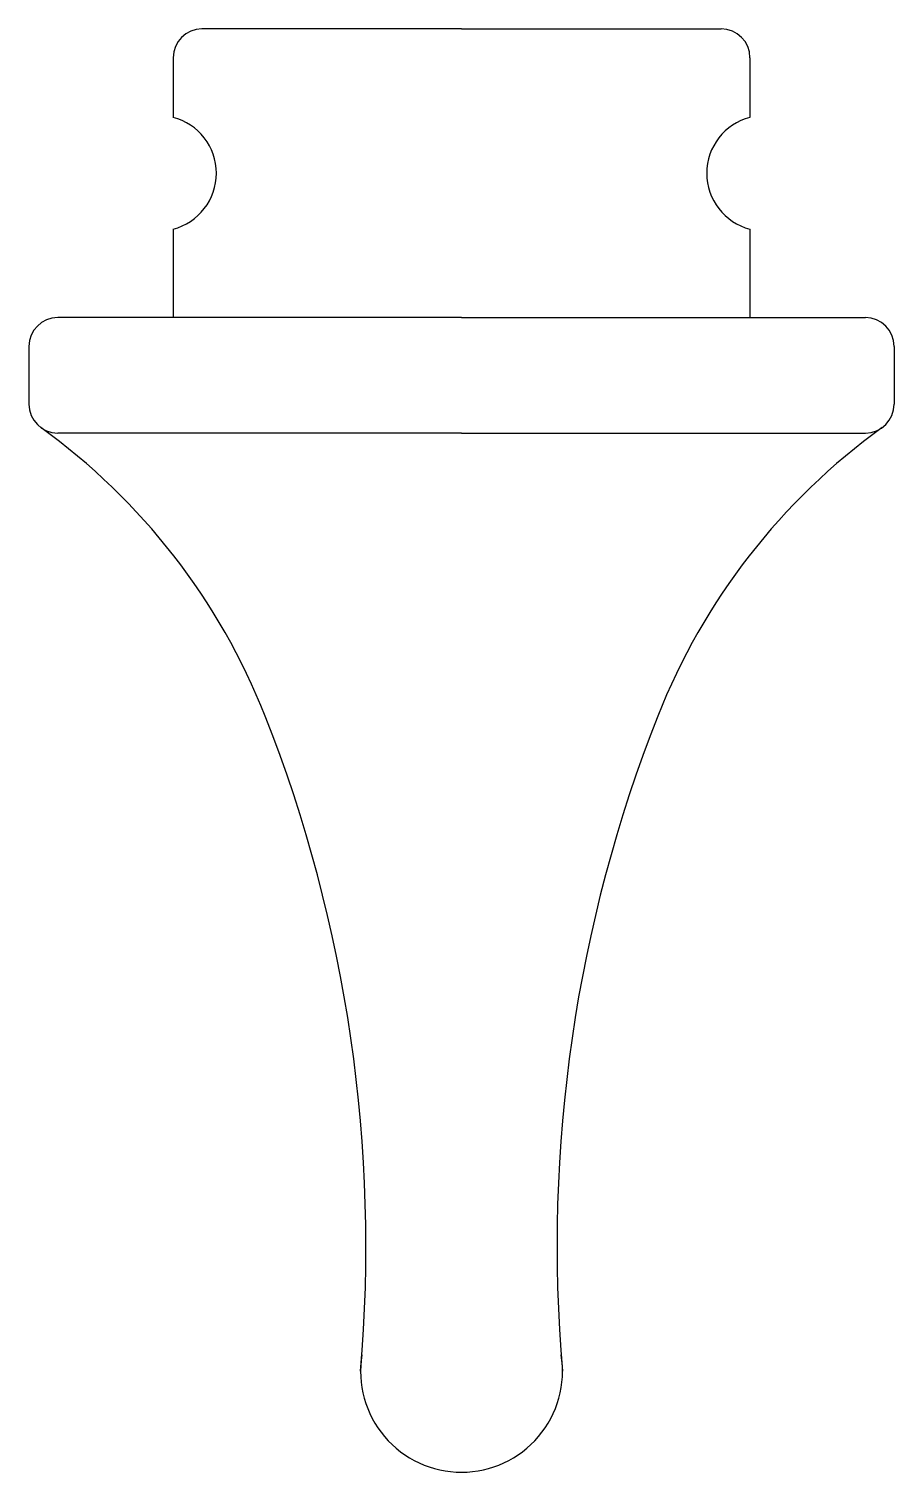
# Model space of a CAD drawing. Extents: x 2419 to 2479, y 1876 to 1976.
import ezdxf

# ---------------------------------------------------------------- set-up
doc = ezdxf.new("R2010")
doc.units = 0
doc.header["$LTSCALE"] = 20
doc.layers.add('GROSSA', color=3, linetype='CONTINUOUS')

msp = doc.modelspace()

# ---------------------------------------------------------------- linework, layer by layer
at = {"layer": 'GROSSA', "color": 0, "linetype": 'CONTINUOUS'}
for p, q in [((2449.31, 1975.75), (2431.31, 1975.75)), ((2449.31, 1975.75), (2467.31, 1975.75)), ((2429.31, 1973.75), (2429.31, 1969.63)), ((2469.31, 1973.75), (2469.31, 1969.63)), ((2429.31, 1961.88), (2429.31, 1955.75)), ((2469.31, 1961.88), (2469.31, 1955.75)), ((2449.31, 1955.75), (2421.31, 1955.75)), ((2449.31, 1955.75), (2431.31, 1955.75)), ((2449.31, 1955.75), (2477.31, 1955.75)), ((2419.31, 1953.75), (2419.31, 1949.75)), ((2479.31, 1953.75), (2479.31, 1949.75)), ((2449.31, 1947.75), (2421.31, 1947.75)), ((2449.31, 1947.75), (2477.31, 1947.75))]:
    msp.add_line(p, q, dxfattribs=at)
for centre, radius, start, end in [((2431.31, 1973.75), 2, 90, 180), ((2467.31, 1973.75), 2, 0, 90), ((2428.31, 1965.75), 4, 284.4775, 75.5225), ((2470.31, 1965.75), 4, 104.4775, 255.5225), ((2421.31, 1953.75), 2, 90, 180), ((2477.31, 1953.75), 2, 0, 90), ((2421.31, 1949.75), 2, 180, 270), ((2477.31, 1949.75), 2, 270, 0), ((2393.84, 1911.61), 45, 21.538, 54.2435), ((2504.77, 1911.61), 45, 125.7565, 158.462), ((2342.68, 1891.42), 100, 355.0276, 21.538), ((2555.93, 1891.42), 100, 158.462, 184.9724), ((2449.31, 1882.75), 7, 170.7051, 270), ((2449.31, 1882.75), 7, 270, 9.2949)]:
    msp.add_arc(centre, radius, start, end, dxfattribs=at)

doc.saveas('drawing.dxf')
